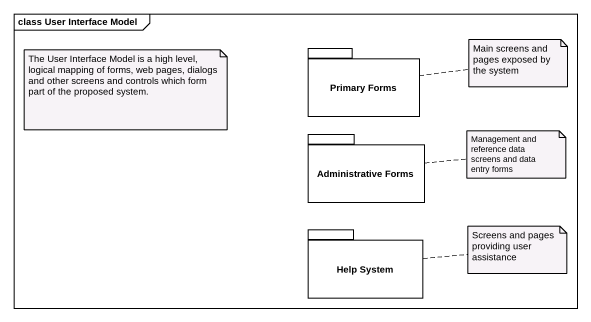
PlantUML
@startuml
mainframe class User Interface Model
package "Primary Forms" as Primary_Forms {
}
package "Administrative Forms" as Administrative_Forms {
}
package "Help System" as Help_System {
}
note as N1
  The User Interface Model is a high level, logical mapping of forms, web pages, dialogs and other screens and controls which form part of the proposed system.
end note
note right of Primary_Forms : Main screens and pages exposed by the system
note right of Administrative_Forms : Management and reference data screens and data entry forms
note right of Help_System : Screens and pages providing user assistance
@enduml
